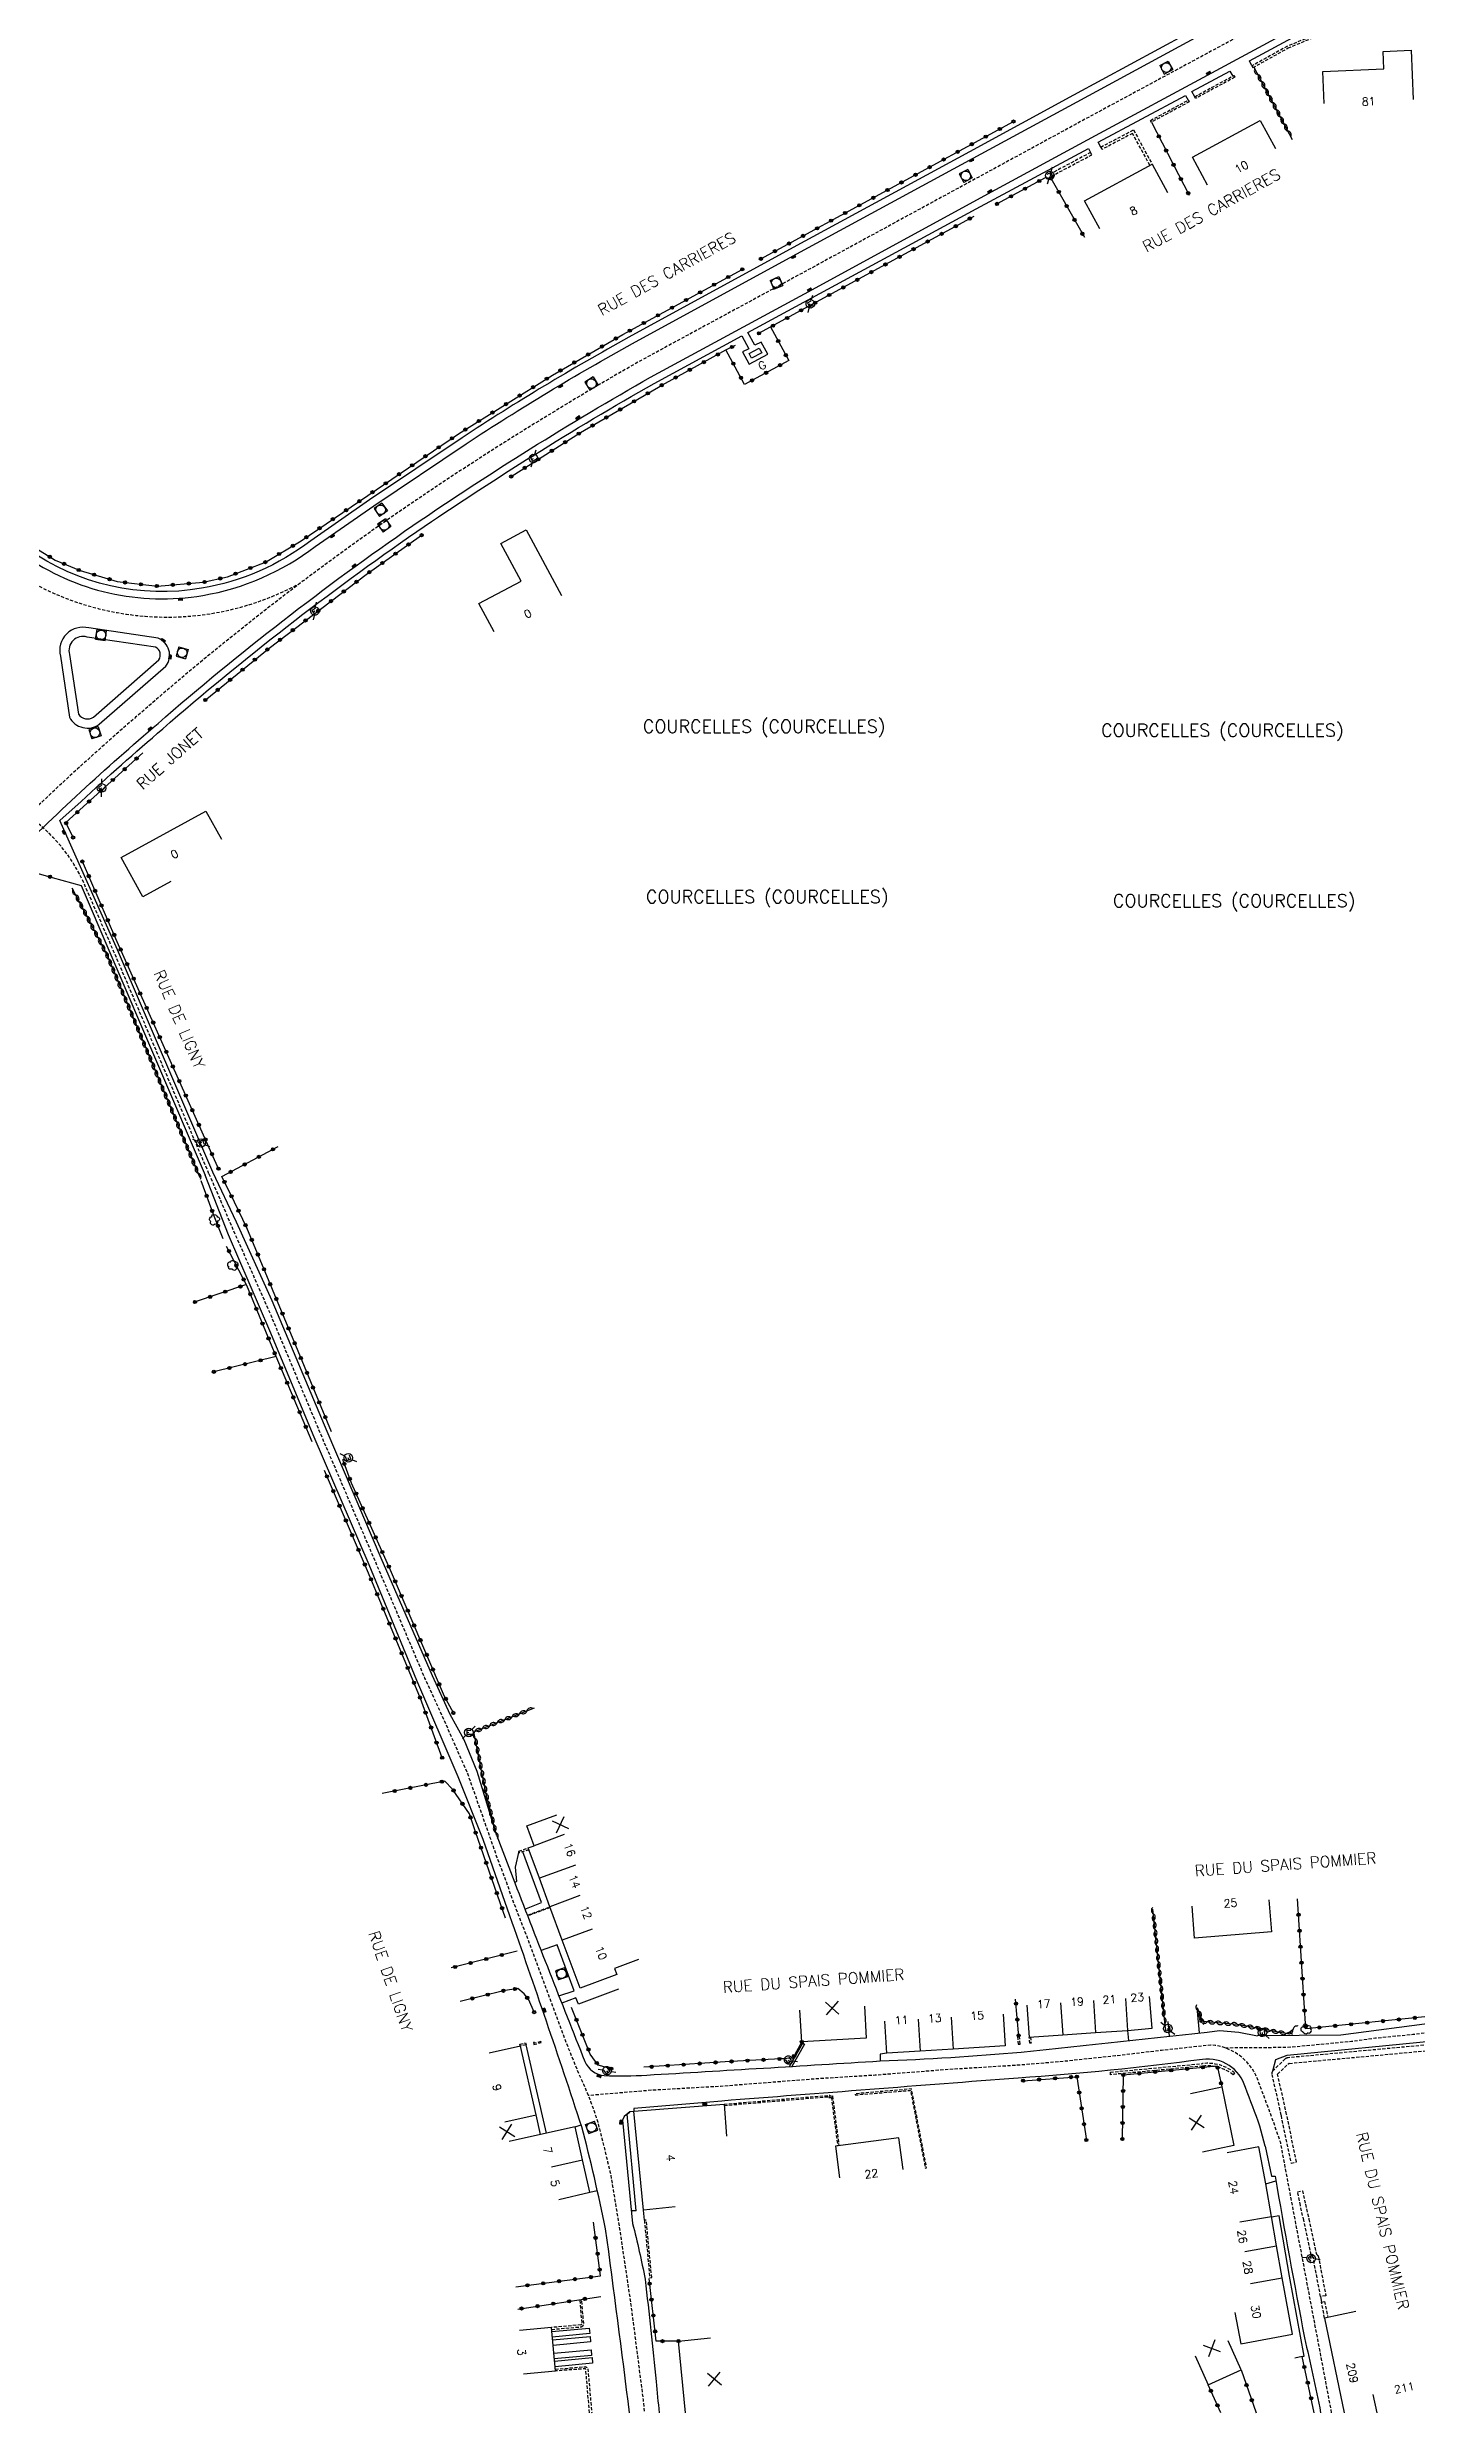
# Model space of a CAD drawing. Header units: millimetres. Extents: x 151000 to 152000, y 128000 to 129000.
# Drawn here: x 151351.7 to 151565.6, y 128000 to 128369.6 of the extents above; entities that cross this region are included whole.
import ezdxf
from ezdxf.enums import TextEntityAlignment as Align

# ---------------------------------------------------------------- set-up
doc = ezdxf.new("R2010")
doc.units = ezdxf.units.MM
doc.linetypes.add('DASHED', pattern=[0.75, 0.5, -0.25])
doc.layers.get('0').update_dxf_attribs({"linetype": 'CONTINUOUS'})
for name, color, linetype in [('W0001', 6, 'DASHED'), ('W0008', 7, 'CONTINUOUS'), ('W0100', 7, 'CONTINUOUS'), ('W0112', 1, 'DASHED'), ('W0300', 7, 'CONTINUOUS'), ('W0310', 3, 'CONTINUOUS'), ('W0322', 7, 'CONTINUOUS'), ('W0334', 7, 'CONTINUOUS'), ('W0400', 7, 'CONTINUOUS'), ('W0420', 7, 'CONTINUOUS'), ('W0471', 7, 'CONTINUOUS'), ('W0980', 7, 'CONTINUOUS'), ('W0984', 7, 'CONTINUOUS'), ('W0989', 7, 'CONTINUOUS'), ('W0991', 7, 'CONTINUOUS'), ('W1102', 7, 'CONTINUOUS')]:
    doc.layers.add(name, color=color, linetype=linetype)
doc.styles.get("Standard").update_dxf_attribs({"font": 'romans.shx', "width": 0.85})

# ---------------------------------------------------------------- blocks, each defined once
blk = doc.blocks.new('t310o')
at = {"color": 0, "linetype": 'Continuous'}
for centre, start, end in [((-0.5, 0.38), 216.8699, 323.1304), ((0.5, -0.37), 36.8699, 143.1303)]:
    blk.add_arc(centre, 0.625, start, end, dxfattribs=at)
blk = doc.blocks.new('t322o')
at = {"color": 0, "linetype": 'Continuous'}
for radius in [0.25, 0.15]:
    blk.add_circle((0, 0), radius, dxfattribs=at)
blk = doc.blocks.new('T471')
for p, q in [((-0.333334, 0.333334), (-0.333334, -0.333334)), ((-0.333334, 0.333334), (0.333334, 0.333334)), ((-0.333334, 0), (0, 0)), ((0.500001, 0.500001), (1.000002, 1.000002)), ((-0.500001, -0.500001), (-1.000002, -1.000002)), ((-0.333334, -0.333334), (0.333334, -0.333334))]:
    blk.add_line(p, q)
blk.add_ellipse((0, 0), major_axis=(0.471405, 0.471405), ratio=1, start_param=5.4977871438, end_param=11.780972451)
blk = doc.blocks.new('T420')
for p, q in [((0.75, 0.75), (-0.75, 0.75)), ((-0.75, 0.75), (-0.75, -0.75)), ((0.75, 0.75), (0.75, -0.75)), ((0.75, -0.75), (-0.75, -0.75))]:
    blk.add_line(p, q)
blk.add_ellipse((0, 0), major_axis=(-0.53, 0.53), ratio=1, start_param=3.926991, end_param=10.210176)
blk = doc.blocks.new('T400')
for p, q in [((-0.15, 0.3), (0.15, 0.3)), ((-0.15, -0.25), (-0.15, 0.3)), ((-0.15, 0.15), (0.15, 0.15)), ((-0.15, 0), (0.15, 0)), ((0.15, 0.3), (0.15, -0.25)), ((-0.15, -0.15), (0.15, -0.15)), ((-0.15, -0.25), (-0.15, -0.3)), ((-0.15, -0.3), (0.15, -0.3)), ((0.15, -0.3), (0.15, -0.25))]:
    blk.add_line(p, q)
blk = doc.blocks.new('t991o')
at = {"color": 0, "linetype": 'Continuous'}
for p, q in [((-1, 1), (1, -1)), ((-1, -1), (1, 1))]:
    blk.add_line(p, q, dxfattribs=at)
blk = doc.blocks.new('T300')
for p, q in [((-0.8, 0.51), (-0.86, 0.34)), ((-0.86, 0.34), (-0.86, 0.17)), ((-0.86, 0.17), (-0.74, 0.06)), ((-0.69, 0.63), (-0.8, 0.51)), ((-0.8, -0.06), (-0.74, 0.06)), ((-0.74, 0.06), (-0.69, 0.11)), ((-0.57, 0.69), (-0.69, 0.63)), ((-0.46, 0.69), (-0.57, 0.69)), ((-0.29, 0.63), (-0.46, 0.69)), ((-0.29, 0.63), (-0.17, 0.74)), ((-0.23, 0.57), (-0.29, 0.63)), ((-0.17, 0.74), (-0.06, 0.8)), ((-0.06, 0.8), (0.06, 0.8)), ((0.06, 0.8), (0.23, 0.74)), ((0.23, 0.74), (0.34, 0.63)), ((0.34, 0.63), (0.4, 0.51)), ((0.46, 0.46), (0.34, 0.46)), ((0.4, 0.51), (0.4, 0.46)), ((0.57, 0.4), (0.46, 0.46)), ((0.57, 0.4), (0.69, 0.29)), ((0.69, 0.29), (0.74, 0.17)), ((0.74, 0.06), (0.69, -0.17)), ((0.74, 0.17), (0.74, 0.06)), ((-0.8, -0.17), (-0.8, -0.06)), ((-0.8, -0.23), (-0.8, -0.17)), ((-0.74, -0.34), (-0.8, -0.23)), ((-0.69, -0.4), (-0.74, -0.34)), ((-0.51, -0.46), (-0.69, -0.4)), ((-0.4, -0.46), (-0.51, -0.46)), ((-0.4, -0.46), (-0.34, -0.46)), ((-0.34, -0.46), (-0.34, -0.4)), ((-0.34, -0.51), (-0.34, -0.46)), ((-0.29, -0.63), (-0.34, -0.51)), ((-0.17, -0.74), (-0.29, -0.63)), ((-0.06, -0.8), (-0.17, -0.74)), ((0.06, -0.8), (-0.06, -0.8)), ((0.17, -0.74), (0.06, -0.8)), ((0.23, -0.69), (0.17, -0.74)), ((0.29, -0.46), (0.23, -0.46)), ((0.29, -0.63), (0.23, -0.69)), ((0.46, -0.4), (0.29, -0.46)), ((0.34, -0.51), (0.29, -0.63)), ((0.34, -0.51), (0.34, -0.46)), ((0.57, -0.34), (0.46, -0.4)), ((0.63, -0.29), (0.57, -0.34)), ((0.69, -0.17), (0.63, -0.29))]:
    blk.add_line(p, q)

msp = doc.modelspace()

# ---------------------------------------------------------------- linework, layer by layer
at = {"layer": 'W0001', "flags": 128}
for points in [[(151686.82, 128620.59), (151660.63, 128585.46), (151640.58, 128558.56), (151624.09, 128535.96), (151600.84, 128504.47, 0.084329), (151578.54, 128460.32), (151570.46, 128432.47), (151566.13, 128417.49), (151560.52, 128398.22), (151555.81, 128382.02, -0.019837), (151536.07, 128370.34), (151513.98, 128358.43), (151497.19, 128349.3), (151469.8, 128334.39), (151444.45, 128320.65, 0.020893), (151407.08, 128297.31, 0.028434), (151367, 128266.21, 0.019167), (151343.06, 128244.11), (151308.81, 128206.62), (151289.03, 128184.37, 0.048658), (151265.92, 128152.09), (151245.32, 128117.81), (151222.27, 128079.3), (151206.41, 128052.89), (151186.11, 128018.9), (151174.7, 128000)], [(151264.93, 128343.74), (151278.71, 128334.24), (151299.35, 128320.03), (151325.28, 128302.2), (151336.18, 128294.61, 0.005515), (151346.17, 128287.83, 0.277711), (151391.18, 128285.84, -1.222716)], [(151376.91, 128193.58), (151362.02, 128228.36), (151357.45, 128238.81, 0.141333), (151348.57, 128249.51, -7.530423)], [(151376.91, 128193.58), (151378.75, 128189.3), (151380.6, 128185.01), (151383.61, 128178.2), (151386.61, 128171.39), (151390.49, 128162.12), (151394.37, 128152.85), (151398.62, 128142.93), (151402.88, 128133), (151406.75, 128123.89), (151410.61, 128114.78), (151414.16, 128107.01), (151417.35, 128099.76), (151420.82, 128089.85), (151421.86, 128086.86), (151423.26, 128083.2), (151424.3, 128080.21), (151427.02, 128073.23), (151432.64, 128058.03), (151434.79, 128052.67, -0.038569), (151437.65, 128045.38, -0.006386), (151439.68, 128037.16), (151441, 128029.15), (151442.84, 128016.81), (151444.74, 128002.02), (151444.94, 128000)], [(151552.32, 128000), (151544.36, 128042.14), (151543.23, 128045.43, 0.007933), (151540.94, 128051.53, 0.313945), (151533.46, 128057.44), (151525.72, 128056.59), (151518.54, 128055.74), (151510.79, 128054.91), (151503.58, 128054.3), (151492.57, 128053.62), (151480.99, 128052.72), (151471.87, 128052.16), (151456.86, 128050.98), (151446.08, 128050.37), (151436.17, 128049.55)]]:
    msp.add_lwpolyline(points, format="xyb", dxfattribs=at)
msp.add_lwpolyline([(151597.16, 128064.12), (151592.48, 128063.44), (151586.52, 128062.67), (151581.84, 128061.98), (151577.47, 128061.33), (151574.87, 128060.83), (151571.39, 128060.08), (151568.8, 128059.57), (151565.03, 128059.07), (151559.18, 128058.49), (151555.42, 128057.99), (151549.57, 128057.42), (151545.44, 128057.05), (151535.76, 128056.97)], dxfattribs=at)
at = {"layer": 'W0008'}
for points in [[(151178.17, 128000), (151189, 128017.98), (151209.12, 128051.6), (151224.04, 128076.38), (151249.21, 128118.47), (151267.98, 128149.59, -0.048678), (151291.29, 128182.39), (151311.04, 128204.61), (151345.22, 128242.04, -0.019134), (151368.96, 128263.94, -0.02844), (151408.78, 128294.84, -0.020877), (151445.91, 128318.02), (151471.23, 128331.75), (151498.62, 128346.67), (151515.41, 128355.79), (151533.59, 128365.57), (151544.91, 128371.68, -0.107033), (151569.2, 128378.26)], [(151271.23, 128346.57, 0.415217), (151272.04, 128342.43), (151300.65, 128322.76), (151319.57, 128309.75), (151326.98, 128304.63), (151347.88, 128290.29, 0.198537), (151375.96, 128283.93, 0.121972), (151393.5, 128291.56), (151402.65, 128297.92), (151417.08, 128307.61, -0.019247), (151443.08, 128323.28), (151468.74, 128337.29), (151496.3, 128352.24), (151512.55, 128361.07), (151534.64, 128373.01, 0.124571)]]:
    msp.add_lwpolyline(points, format="xyb", dxfattribs=at)
at = {"layer": 'W0008', "flags": 128}
msp.add_lwpolyline([(151355.12, 128264.89, 0.458659), (151359.78, 128263.8), (151370.18, 128272.9, 0.499012), (151368.97, 128277.24), (151358.15, 128278.85, 0.567839), (151353.7, 128274.42)], format="xyb", close=True, dxfattribs=at)
at = {"layer": 'W0008'}
for points in [[(151419.76, 128089.58), (151415.86, 128099.35), (151409.37, 128114.42), (151401.93, 128132.48), (151393.37, 128152.42), (151386.45, 128169.05), (151379.96, 128184.01), (151376.32, 128193.33)], [(151421.88, 128090.12), (151418.84, 128100.16), (151416.78, 128105.15), (151414.61, 128109.11), (151411.86, 128115.14), (151403.83, 128133.53), (151395.37, 128153.29), (151386.77, 128173.73), (151381.24, 128186.01), (151377.5, 128193.84)], [(151596.44, 128065.31), (151584.52, 128063.77), (151575.78, 128062.47), (151568.82, 128060.97), (151553.76, 128058.97), (151540.76, 128058.86)], [(151543.13, 128053.39), (151543.62, 128055.18), (151545.39, 128055.86), (151568.77, 128058.17), (151579.16, 128060.2), (151597.87, 128062.94)]]:
    msp.add_lwpolyline(points, dxfattribs=at)
at = {"layer": 'W0008', "flags": 128}
for points in [[(151442.61, 128000, 0.003112), (151438.89, 128028.75, 0.01241), (151435.17, 128044.65, 0.005601), (151423.92, 128077.63), (151419.76, 128089.58)], [(151421.88, 128090.12), (151424.68, 128082.79, 0.002374), (151435.64, 128054.89, 0.279087), (151438.67, 128052.66, 0.023515), (151445.31, 128052.75, 0.000989), (151481.79, 128054.96, 0.011816), (151503.82, 128056.33, 0.00111), (151534.81, 128059.69), (151537.81, 128059.47), (151540.76, 128058.86)], [(151541.92, 128041.65), (151541.11, 128044.79, 0.007929), (151538.85, 128050.81, 0.373167), (151532.12, 128055.19, -0.016634), (151503.34, 128052.28, 0.000266), (151457.04, 128048.69), (151443.3, 128047.54), (151443.3, 128047.08), (151442.67, 128046.99), (151441.79, 128046.28), (151441.55, 128045.68), (151443.11, 128029.54, -0.017379), (151445.05, 128020.84, -0.004807), (151446.78, 128004.87, 0.000083), (151447.24, 128000, 0.000083)], [(151541.92, 128041.65), (151542.94, 128036.93), (151543.48, 128036.95, 0.003817), (151548.08, 128011.69, -0.009119), (151550.6, 128000, -0.009119)]]:
    msp.add_lwpolyline(points, format="xyb", dxfattribs=at)
at = {"layer": 'W0100'}
msp.add_line((151433.23, 128085.22), (151433.23, 128085.22), dxfattribs=at)
for points in [[(151551.14, 128360.81), (151550.92, 128365.8), (151560.47, 128366.21), (151560.35, 128368.92), (151564.74, 128369.11), (151565.07, 128361.41)], [(151532.94, 128348.01), (151530.57, 128352.41), (151541.16, 128358.13), (151543.54, 128353.73)], [(151516.08, 128341.18), (151513.7, 128345.57), (151524.28, 128351.3), (151526.66, 128346.9)], [(151421.46, 128278.25), (151419.09, 128282.66), (151425.67, 128286.18), (151422.52, 128292.06), (151426.47, 128294.18), (151431.98, 128283.89)], [(151370.97, 128239.22), (151366.58, 128236.83), (151363.22, 128242.99), (151376.45, 128250.22), (151378.85, 128245.83)], [(151444, 128070.79), (151440.29, 128069.42), (151440.65, 128068.46), (151434.89, 128066.33), (151432.12, 128073.83), (151430.18, 128079.03), (151428.54, 128083.49), (151426.79, 128088.25), (151427.71, 128088.59), (151426.56, 128091.71), (151431.26, 128093.43)], [(151542.5, 128080.11), (151542.9, 128075.12), (151530.92, 128074.16), (151530.52, 128079.15)], [(151504.71, 128063.65), (151505.08, 128058.67), (151510.32, 128059.05), (151515.44, 128059.41), (151520.45, 128059.73), (151524.28, 128060.06), (151523.84, 128065.04)], [(151479.32, 128063.53), (151479.62, 128058.54), (151469.55, 128057.92), (151469.24, 128062.91)], [(151500.99, 128062.29), (151501.29, 128057.3), (151493.2, 128056.81), (151488.03, 128056.49), (151482.82, 128056.19), (151482.53, 128061.18)], [(151431.57, 128033.33), (151436.44, 128034.46), (151435.28, 128039.51), (151434.13, 128044.66), (151428.71, 128043.45), (151428.02, 128046.52), (151425.57, 128057.27), (151420.7, 128056.16)], [(151530.27, 128049.89), (151535.17, 128050.9), (151537.06, 128041.75), (151532.16, 128040.73)], [(151449.78, 128032.14), (151444.81, 128031.66), (151443.31, 128047.12), (151457.39, 128048.2), (151457.78, 128043.21)], [(151485.36, 128037.98), (151484.71, 128042.94), (151474.81, 128041.65), (151475.45, 128036.69)], [(151537.19, 128015.66), (151538.11, 128010.74), (151546.2, 128012.25), (151544.59, 128021.08), (151543.7, 128026.05), (151542.9, 128030.67), (151542.03, 128035.78), (151540.92, 128041.53), (151536.01, 128040.59)], [(151426.06, 128006.06), (151431.04, 128006.52), (151430.42, 128013.31), (151425.44, 128012.86)], [(151556.11, 128015.8), (151551.22, 128014.78), (151554.3, 128000)], [(151451.37, 128000), (151450.28, 128011.19), (151455.26, 128011.68)], [(151530.98, 128008.9), (151533.05, 128004.35), (151538.2, 128006.69), (151536.13, 128011.24)]]:
    msp.add_lwpolyline(points, dxfattribs=at)
for points in [[(151461.31, 128321.71), (151462.89, 128322.56), (151463.28, 128321.85), (151461.69, 128321)], [(151531.98, 128061.06), (151531.95, 128061.6), (151531.7, 128061.59), (151531.73, 128061.05)]]:
    msp.add_lwpolyline(points, close=True, dxfattribs=at)
at = {"layer": 'W0112'}
for points in [[(151554.45, 128373.47), (151545.4, 128369.73), (151539.87, 128366.66), (151540.02, 128366.39), (151545.53, 128369.46), (151554.57, 128373.2)], [(151537.18, 128364.88), (151531.07, 128361.59), (151530.93, 128361.85), (151537.03, 128365.15)], [(151530.08, 128361.05), (151524.16, 128357.87), (151524.02, 128358.13), (151529.93, 128361.31)], [(151508.5, 128349.4), (151514.85, 128352.77), (151514.67, 128353.13), (151508.31, 128349.75)], [(151425.51, 128057.56), (151426.39, 128057.77), (151426.45, 128057.47), (151425.57, 128057.27)], [(151428.78, 128057.99), (151427.78, 128057.73), (151427.76, 128057.85), (151427.6, 128057.82), (151427.66, 128057.53), (151428.82, 128057.83)], [(151503.55, 128058.79), (151503.25, 128058.77), (151503.34, 128057.57), (151503.65, 128057.6)], [(151446.09, 128021.11), (151445.24, 128030.09), (151444.94, 128030.06), (151445.79, 128021.08)]]:
    msp.add_lwpolyline(points, close=True, dxfattribs=at)
for points in [[(151523.93, 128351.11), (151521.21, 128356.12), (151516.45, 128353.62), (151516.26, 128353.97), (151521.37, 128356.66), (151524.28, 128351.3)], [(151426.89, 128087.96), (151425.42, 128087.47), (151425.33, 128087.75), (151426.79, 128088.25)], [(151430.22, 128078.92), (151426.77, 128077.64), (151426.73, 128077.75), (151430.18, 128079.03)], [(151505.28, 128058.68), (151505.35, 128057.75), (151505.15, 128057.73), (151505.08, 128058.67)], [(151457.39, 128048.2), (151473.93, 128049.6), (151473.94, 128049.44), (151474.33, 128049.48), (151475.34, 128041.72)], [(151457.41, 128048), (151473.75, 128049.38), (151473.76, 128049.23), (151474.16, 128049.26), (151475.14, 128041.7)], [(151551.22, 128014.78), (151550.74, 128017.28), (151551.23, 128017.38), (151551.71, 128014.89)]]:
    msp.add_lwpolyline(points, dxfattribs=at)
for points in [[(151568.99, 128057.23), (151568.95, 128057.61), (151545.55, 128055.46), (151545.55, 128055.46, 0.136561), (151545.05, 128055.27), (151543.13, 128053.39, 0.250853), (151542.98, 128052.85), (151544.41, 128046.42), (151545.98, 128038.98), (151546.85, 128039.17), (151545.28, 128046.61), (151543.88, 128052.88), (151545.61, 128054.57, -0.143565), (151545.66, 128054.57), (151545.7, 128054.58), (151569.03, 128056.72)], [(151430.45, 128013.02), (151435.07, 128013.42, 0.375803), (151435.46, 128013.92), (151435.15, 128017.58), (151434.85, 128017.55), (151435.16, 128013.9, -0.352197), (151435.03, 128013.72), (151430.42, 128013.31)]]:
    msp.add_lwpolyline(points, format="xyb", dxfattribs=at)
for points in [[(151536.92, 128052.81, 0.195335), (151532.18, 128054.15), (151517.79, 128052.81), (151517.75, 128053.2), (151532.14, 128054.55, -0.195218), (151537.17, 128053.12)], [(151550.59, 128018.13), (151549.47, 128024.07, -0.115695), (151549.11, 128024.68), (151547.96, 128030.07), (151547.43, 128032.39), (151546.98, 128034.51), (151547.79, 128034.68), (151548.24, 128032.57), (151548.77, 128030.25), (151549.91, 128024.9, 0.176875), (151550.23, 128024.51), (151551.4, 128018.28)]]:
    msp.add_lwpolyline(points, format="xyb", close=True, dxfattribs=at)
at = {"layer": 'W0112', "flags": 128}
msp.add_lwpolyline([(151477.87, 128049.64), (151486.52, 128050.36), (151488.84, 128038.2), (151489.04, 128038.24), (151486.68, 128050.58), (151477.85, 128049.82)], close=True, dxfattribs=at)
for points in [[(151431.02, 128006.8), (151435.62, 128007.19, -0.375803), (151436.12, 128006.81), (151436.71, 128000)], [(151436.37, 128000), (151435.79, 128006.75, 0.346067), (151435.64, 128006.86), (151431.04, 128006.52)]]:
    msp.add_lwpolyline(points, format="xyb", dxfattribs=at)
at = {"layer": 'W0310'}
for points in [[(151540.15, 128366.47), (151546.18, 128355.16)], [(151355.51, 128238.23), (151360.95, 128227.82), (151375.49, 128192.98)], [(151421.73, 128090.65), (151420.35, 128096.19), (151418.31, 128106.38), (151427.77, 128110.11)], [(151526.31, 128060.55), (151524.4, 128078.67)], [(151546.28, 128059.81), (151545.43, 128059.2), (151537.58, 128060.66), (151532.13, 128061.11), (151531.37, 128063.27)]]:
    msp.add_lwpolyline(points, dxfattribs=at)
at = {"layer": 'W0322'}
for points in [[(151463.15, 128336.51), (151502.62, 128357.97)], [(151524.16, 128357.87), (151530.08, 128346.46)], [(151500.03, 128345.1), (151507.62, 128349.22), (151508.46, 128349.13), (151513.69, 128339.88)], [(151462.85, 128324.88), (151496.45, 128343.17)], [(151306.73, 128325.09), (151305.38, 128321.9), (151320.5, 128311.56), (151328.09, 128306.22), (151349.27, 128291.67), (151352.91, 128289.44), (151356.79, 128287.81), (151362.59, 128286.1), (151368.89, 128285.38), (151376, 128285.98), (151379.83, 128286.84), (151385.74, 128289.12), (151391.31, 128292.46), (151415.88, 128309.16), (151430.58, 128318.36), (151441.59, 128324.71), (151460.24, 128334.87)], [(151424.14, 128302.51), (151434.94, 128309.37), (151447.76, 128316.83), (151457.68, 128322.28), (151459.17, 128323.01)], [(151376.31, 128267.57), (151386.3, 128275.7), (151401.48, 128287.21), (151410.14, 128293.34)], [(151355.69, 128246.1), (151354.56, 128248.45), (151366.6, 128259.35)], [(151378.44, 128194.24), (151362.37, 128230.27), (151357.14, 128242.36)], [(151323.57, 128215.51), (151347.27, 128241.29), (151352.42, 128239.88)], [(151396.06, 128153.23), (151390.84, 128165.83), (151382.83, 128185.13), (151380.89, 128189.15), (151378.91, 128193.12), (151387.75, 128197.82)], [(151379.14, 128183.38), (151377.73, 128186.92), (151375.7, 128192.46)], [(151393.03, 128151.71), (151387.4, 128165), (151382.81, 128176.13), (151379.66, 128182.22)], [(151382.76, 128176.26), (151374.44, 128173.43)], [(151387.4, 128165), (151377.68, 128162.63)], [(151413.35, 128102.34), (151409.95, 128111.58), (151401.84, 128131.18), (151394.96, 128147.2)], [(151415.1, 128109.33), (151413.71, 128111.92), (151405.27, 128131.64), (151399.17, 128145.21), (151397.83, 128148.91)], [(151423.26, 128077.28), (151418.54, 128090.74), (151417.6, 128093.54), (151414.98, 128097.44), (151413.78, 128098.68), (151403.97, 128096.75)], [(151575.59, 128074.8), (151576.48, 128065.04), (151571.64, 128062.87), (151568.95, 128062.05), (151548.27, 128059.96), (151546.99, 128080.29)], [(151425.07, 128072.12), (151414.76, 128069.48)], [(151427.72, 128062.59), (151426.91, 128064.5), (151426.14, 128065.44), (151425.17, 128066.25), (151422.91, 128065.92), (151416.15, 128064.25)], [(151439.77, 128053.74), (151437.75, 128054.3), (151436.5, 128056.02), (151433.57, 128063.3)], [(151503.44, 128058.78), (151502.95, 128064.61)], [(151469.55, 128057.92), (151468.15, 128055.38), (151457.57, 128054.82), (151444.87, 128053.96)], [(151519.62, 128042.76), (151519.78, 128052.77), (151534.45, 128054.17), (151535.17, 128050.9)], [(151504.12, 128051.87), (151512.52, 128052.5), (151514, 128042.55)], [(151424.87, 128019.67), (151438.09, 128021.38), (151437, 128029.79)], [(151450.28, 128011.19), (151446.81, 128011.18), (151445.67, 128020.94)], [(151425.19, 128016.19), (151438.12, 128018.15)], [(151538.2, 128006.69), (151540.51, 128000)], [(151549.61, 128000), (151547.7, 128008.78)], [(151534.99, 128000), (151533.05, 128004.35)]]:
    msp.add_lwpolyline(points, dxfattribs=at)
at = {"layer": 'W0322', "flags": 128}
msp.add_lwpolyline([(151464.66, 128325.87), (151467.5, 128320.63), (151460.6, 128316.89), (151457.68, 128322.28)], dxfattribs=at)
at = {"layer": 'W0334'}
for points in [[(151446.83, 128403.91), (151447.26, 128404.87), (151454.95, 128401.54, 0.031107), (151477.31, 128394.58), (151497.84, 128389.69, 0.011944), (151530.78, 128382.95), (151535.79, 128382.1, -0.529105), (151537.6, 128376.9, -0.125514), (151534.11, 128374.06), (151512.01, 128362.07), (151495.76, 128353.24), (151468.2, 128338.29), (151442.53, 128324.28, 0.019252), (151416.45, 128308.56), (151402, 128298.86), (151392.83, 128292.48, -0.12214), (151375.77, 128285.05, -0.198589), (151348.53, 128291.22), (151327.62, 128305.57), (151320.14, 128310.76), (151304.97, 128321.17), (151305.38, 128321.9)], [(151539.87, 128366.66), (151539.48, 128367.43), (151547.52, 128371.78, -0.043404), (151554.05, 128374.33), (151554.33, 128373.42)], [(151377.5, 128193.84), (151362.62, 128228.58), (151353.64, 128248.74), (151356.93, 128251.73, -0.01015), (151369.69, 128263.09, -0.028442), (151409.41, 128293.92, -0.020871), (151446.45, 128317.04), (151460.18, 128324.49), (151461.25, 128322.46), (151460.3, 128321.96), (151461.33, 128320.05), (151464.21, 128321.61), (151463.17, 128323.52), (151462.22, 128323.01), (151461.11, 128325.01), (151496.77, 128344.33), (151514.33, 128353.73), (151514.67, 128353.13)]]:
    msp.add_lwpolyline(points, format="xyb", dxfattribs=at)
for points in [[(151530.93, 128361.85), (151530.49, 128362.64), (151536.42, 128365.86), (151536.88, 128365.06)], [(151516.26, 128353.97), (151515.85, 128354.74), (151529.51, 128362.04), (151529.93, 128361.31)], [(151352.42, 128239.88), (151356.94, 128238.58), (151361.41, 128228.13), (151376.32, 128193.33)], [(151425.33, 128087.75), (151424.75, 128085.23), (151424.96, 128082.98), (151424.68, 128082.79)], [(151426.27, 128078.67), (151428.88, 128079.73), (151425.96, 128087.65)], [(151431.58, 128065.15), (151433.98, 128065.92), (151431.3, 128073.1), (151428.81, 128072.19)], [(151440.92, 128066.15), (151434.63, 128063.81), (151434.26, 128064.81), (151432.04, 128063.98)], [(151531.3, 128062.74), (151531.61, 128059.34)], [(151467.64, 128054.09), (151469.71, 128057.73), (151469.96, 128057.59), (151467.99, 128054.11)], [(151520.45, 128059.73), (151520.58, 128058.13)], [(151526.97, 128058.83), (151526.78, 128061.1)], [(151429.65, 128043.66), (151426.45, 128057.47)], [(151482.82, 128056.19), (151481.79, 128056.03), (151481.79, 128054.96)], [(151443.68, 128031.53), (151442.26, 128046.64), (151442.68, 128046.98)], [(151434.13, 128044.66), (151435.07, 128044.96)], [(151542.03, 128035.78), (151543.6, 128036.23)], [(151436.44, 128034.46), (151437.59, 128034.74)], [(151443.68, 128031.53), (151442.92, 128031.53)], [(151444.94, 128030.06), (151444.81, 128031.66)], [(151547.7, 128008.78), (151548.04, 128008.85), (151545.75, 128021.32), (151544.14, 128030.78), (151542.92, 128030.57)], [(151550.59, 128018.13), (151550.74, 128017.28)], [(151430.48, 128012.69), (151436.33, 128013.23), (151436.42, 128012.35), (151430.56, 128011.81)], [(151430.59, 128011.39), (151436.45, 128011.93), (151436.53, 128011.05), (151430.68, 128010.51)], [(151430.79, 128009.28), (151436.62, 128009.82), (151436.7, 128008.94), (151430.87, 128008.4)], [(151430.9, 128008.06), (151436.77, 128008.6), (151436.85, 128007.72), (151430.98, 128007.18)], [(151547.7, 128008.78), (151546.56, 128008.54)]]:
    msp.add_lwpolyline(points, dxfattribs=at)
at = {"layer": 'W0334', "flags": 128}
msp.add_lwpolyline([(151356.51, 128265.38, 0.413312), (151358.89, 128264.93), (151369.1, 128273.88, 0.442819), (151368.57, 128275.85), (151357.86, 128277.43, 0.58681), (151355.11, 128274.71)], format="xyb", close=True, dxfattribs=at)
at = {"layer": 'W1102'}
for p, q in [((151432.4, 128090.32), (151427.71, 128088.59)), ((151434.16, 128085.56), (151428.54, 128083.49)), ((151434.87, 128080.78), (151430.18, 128079.03)), ((151436.81, 128075.56), (151432.12, 128073.83)), ((151487.72, 128061.48), (151488.03, 128056.49)), ((151492.89, 128061.8), (151493.2, 128056.81)), ((151509.95, 128064.04), (151510.32, 128059.05)), ((151515.1, 128064.4), (151515.44, 128059.41)), ((151520.13, 128064.72), (151520.45, 128059.73)), ((151430.41, 128038.39), (151435.28, 128039.51)), ((151537.97, 128029.81), (151542.9, 128030.67)), ((151538.78, 128025.16), (151543.7, 128026.05)), ((151539.67, 128020.19), (151544.59, 128021.08)), ((151558.78, 128002.85), (151559.38, 128000))]:
    msp.add_line(p, q, dxfattribs=at)
at = {"layer": 'W1102', "flags": 128}
for points in [[(151423.14, 128045.43), (151428.02, 128046.52)], [(151428.71, 128043.45), (151423.83, 128042.36)]]:
    msp.add_lwpolyline(points, dxfattribs=at)

# ---------------------------------------------------------------- block references
at = {"layer": 'W0300'}
for p, rotation in [((151377.78, 128186.46), 93.1100232599817), ((151380.72, 128179.24), 18.80300548603831), ((151548.27, 128059.96), 185.749464229873)]:
    msp.add_blockref('T300', p, dxfattribs=dict(at, rotation=rotation))
at = {"layer": 'W0310'}
for p, rotation in [((151540.76, 128365.31), 298.073777134247), ((151541.35, 128364.21), 298.073777134247), ((151541.94, 128363.11), 298.073777134247), ((151542.53, 128362), 298.073777134247), ((151543.12, 128360.9), 298.073777134247), ((151543.7, 128359.8), 298.073777134247), ((151544.29, 128358.69), 298.073777134247), ((151544.88, 128357.59), 298.073777134247), ((151545.47, 128356.49), 298.073777134247), ((151356.09, 128237.13), 297.555518096273), ((151356.67, 128236.02), 297.555518096273), ((151357.25, 128234.91), 297.555518096273), ((151357.82, 128233.8), 297.555518096273), ((151358.4, 128232.69), 297.555518096273), ((151358.98, 128231.58), 297.555518096273), ((151359.56, 128230.48), 297.555518096273), ((151360.14, 128229.37), 297.555518096273), ((151360.71, 128228.26), 297.555518096273), ((151361.24, 128227.12), 292.659322145304), ((151361.72, 128225.97), 292.659322145304), ((151362.2, 128224.82), 292.659322145304), ((151362.68, 128223.66), 292.659322145304), ((151363.16, 128222.51), 292.659322145304), ((151363.64, 128221.36), 292.659322145304), ((151364.12, 128220.2), 292.659322145304), ((151364.61, 128219.05), 292.659322145304), ((151365.09, 128217.9), 292.659322145304), ((151365.57, 128216.74), 292.659322145304), ((151366.05, 128215.59), 292.659322145304), ((151366.53, 128214.44), 292.659322145304), ((151367.01, 128213.28), 292.659322145304), ((151367.5, 128212.13), 292.659322145304), ((151367.98, 128210.98), 292.659322145304), ((151368.46, 128209.82), 292.659322145304), ((151368.94, 128208.67), 292.659322145304), ((151369.42, 128207.51), 292.659322145304), ((151369.9, 128206.36), 292.659322145304), ((151370.38, 128205.21), 292.659322145304), ((151370.87, 128204.05), 292.659322145304), ((151371.35, 128202.9), 292.659322145304), ((151371.83, 128201.75), 292.659322145304), ((151372.31, 128200.59), 292.659322145304), ((151372.79, 128199.44), 292.659322145304), ((151373.27, 128198.29), 292.659322145304), ((151373.76, 128197.13), 292.659322145304), ((151374.24, 128195.98), 292.659322145304), ((151374.72, 128194.83), 292.659322145304), ((151375.2, 128193.67), 292.659322145304), ((151424.28, 128108.74), 21.52954109086743), ((151425.44, 128109.2), 21.52954109086743), ((151426.6, 128109.65), 21.52954109086743), ((151418.47, 128106.44), 21.52954109086743), ((151418.53, 128105.32), 101.2696232945884), ((151419.63, 128106.9), 21.52954109086743), ((151420.79, 128107.36), 21.52954109086743), ((151421.95, 128107.82), 21.52954109086743), ((151423.12, 128108.28), 21.52954109086743), ((151418.77, 128104.09), 101.2696232945884), ((151419.02, 128102.87), 101.2696232945884), ((151419.26, 128101.64), 101.2696232945884), ((151419.5, 128100.41), 101.2696232945884), ((151419.75, 128099.19), 101.2696232945884), ((151419.99, 128097.96), 101.2696232945884), ((151420.24, 128096.74), 101.2696232945884), ((151420.51, 128095.52), 104.0172410248026), ((151420.82, 128094.3), 104.0172410248026), ((151421.12, 128093.09), 104.0172410248026), ((151421.42, 128091.88), 104.0172410248026), ((151421.72, 128090.67), 104.0172410248026), ((151524.47, 128077.95), 96.00679334367527), ((151524.6, 128076.71), 96.00679334367527), ((151524.74, 128075.47), 96.00679334367527), ((151524.87, 128074.23), 96.00679334367527), ((151525, 128072.98), 96.00679334367527), ((151525.13, 128071.74), 96.00679334367527), ((151525.26, 128070.5), 96.00679334367527), ((151525.39, 128069.25), 96.00679334367527), ((151525.52, 128068.01), 96.00679334367527), ((151525.65, 128066.77), 96.00679334367527), ((151525.78, 128065.52), 96.00679334367527), ((151525.91, 128064.28), 96.00679334367527), ((151526.04, 128063.04), 96.00679334367527), ((151526.17, 128061.79), 96.00679334367527), ((151531.55, 128062.76), 109.383642999313), ((151531.97, 128061.58), 109.383642999313), ((151532.88, 128061.05), 175.3084316095029), ((151534.13, 128060.95), 175.3084316095029), ((151535.37, 128060.84), 175.3084316095029), ((151536.62, 128060.74), 175.3084316095029), ((151537.86, 128060.61), 169.41804656273), ((151539.09, 128060.38), 169.41804656273), ((151540.32, 128060.15), 169.41804656273), ((151541.55, 128059.92), 169.41804656273), ((151542.77, 128059.69), 169.41804656273), ((151544, 128059.46), 169.41804656273), ((151545.23, 128059.23), 169.41804656273), ((151546.28, 128059.81), 215.6691263117891)]:
    msp.add_blockref('t310o', p, dxfattribs=dict(at, rotation=rotation))
at = {"layer": 'W0322'}
for p, rotation in [((151500.49, 128356.81), 28.52254619894551), ((151502.62, 128357.97), 28.52254619894551), ((151493.9, 128353.23), 28.52254619894551), ((151496.09, 128354.42), 28.52254619894551), ((151498.29, 128355.61), 28.52254619894551), ((151525.32, 128355.65), 297.4237811269296), ((151526.47, 128353.43), 297.4237811269296), ((151487.31, 128349.65), 28.52254619894551), ((151489.51, 128350.84), 28.52254619894551), ((151491.7, 128352.03), 28.52254619894551), ((151527.62, 128351.21), 297.4237811269296), ((151480.72, 128346.06), 28.52254619894551), ((151482.92, 128347.26), 28.52254619894551), ((151485.11, 128348.45), 28.52254619894551), ((151502.23, 128346.29), 28.47748449534539), ((151504.42, 128347.48), 28.47748449534539), ((151506.62, 128348.67), 28.47748449534539), ((151508.46, 128349.13), 299.505096063654), ((151509.69, 128346.96), 299.505096063654), ((151528.77, 128348.99), 297.4237811269296), ((151529.92, 128346.77), 297.4237811269296), ((151474.13, 128342.48), 28.52254619894551), ((151476.33, 128343.68), 28.52254619894551), ((151478.52, 128344.87), 28.52254619894551), ((151495.78, 128342.81), 28.5538954387842), ((151500.03, 128345.1), 28.47748449534539), ((151510.92, 128344.78), 299.505096063654), ((151512.15, 128342.61), 299.505096063654), ((151467.54, 128338.9), 28.52254619894551), ((151469.74, 128340.1), 28.52254619894551), ((151471.93, 128341.29), 28.52254619894551), ((151489.2, 128339.22), 28.5538954387842), ((151491.39, 128340.42), 28.5538954387842), ((151493.59, 128341.61), 28.5538954387842), ((151513.38, 128340.43), 299.505096063654), ((151463.15, 128336.51), 28.52254619894551), ((151465.34, 128337.71), 28.52254619894551), ((151480.41, 128334.44), 28.5538954387842), ((151482.61, 128335.64), 28.5538954387842), ((151484.81, 128336.83), 28.5538954387842), ((151487, 128338.03), 28.5538954387842), ((151453.65, 128331.28), 28.57944632235329), ((151455.85, 128332.48), 28.57944632235329), ((151458.04, 128333.67), 28.57944632235329), ((151473.83, 128330.86), 28.5538954387842), ((151476.02, 128332.05), 28.5538954387842), ((151478.22, 128333.25), 28.5538954387842), ((151447.07, 128327.69), 28.57944632235329), ((151449.26, 128328.89), 28.57944632235329), ((151451.46, 128330.09), 28.57944632235329), ((151467.24, 128327.27), 28.5538954387842), ((151469.43, 128328.47), 28.5538954387842), ((151471.63, 128329.66), 28.5538954387842), ((151440.49, 128324.08), 29.97812723883029), ((151442.68, 128325.3), 28.57944632235329), ((151444.87, 128326.5), 28.57944632235329), ((151462.85, 128324.88), 28.5538954387842), ((151465.04, 128326.08), 28.5538954387842), ((151465.86, 128323.67), 298.4388641742383), ((151434, 128320.33), 29.97812723883029), ((151436.16, 128321.58), 29.97812723883029), ((151438.33, 128322.83), 29.97812723883029), ((151454.23, 128320.38), 28.7900159807238), ((151456.42, 128321.58), 28.7900159807238), ((151458.63, 128322.74), 26.017631373144), ((151458.85, 128320.13), 118.4388641743719), ((151466.15, 128319.9), 208.4388641744233), ((151467.05, 128321.48), 298.4388641742383), ((151427.57, 128316.47), 32.04069282426408), ((151429.69, 128317.8), 32.04069282426408), ((151431.83, 128319.08), 29.97812723883029), ((151447.65, 128316.77), 30.1906939961863), ((151449.84, 128317.97), 28.7900159807238), ((151452.04, 128319.18), 28.7900159807238), ((151460.04, 128317.93), 118.4388641743719), ((151461.76, 128317.52), 208.4388641744233), ((151463.96, 128318.71), 208.4388641744233), ((151421.21, 128312.5), 32.04069282426408), ((151423.33, 128313.82), 32.04069282426408), ((151425.45, 128315.15), 32.04069282426408), ((151441.17, 128312.99), 30.1906939961863), ((151443.33, 128314.25), 30.1906939961863), ((151445.49, 128315.51), 30.1906939961863), ((151416.97, 128309.84), 32.04069282426408), ((151419.09, 128311.17), 32.04069282426408), ((151434.7, 128309.21), 32.4094617229115), ((151436.85, 128310.48), 30.1906939961863), ((151439.01, 128311.74), 30.1906939961863), ((151410.74, 128305.67), 34.20235511663116), ((151412.81, 128307.07), 34.20235511663116), ((151414.88, 128308.48), 34.20235511663116), ((151428.36, 128305.19), 32.4094617229115), ((151430.47, 128306.53), 32.4094617229115), ((151432.58, 128307.87), 32.4094617229115), ((151404.54, 128301.45), 34.20235511663116), ((151406.61, 128302.86), 34.20235511663116), ((151408.67, 128304.26), 34.20235511663116), ((151424.14, 128302.51), 32.4094617229115), ((151426.25, 128303.85), 32.4094617229115), ((151400.4, 128298.64), 34.20235511663116), ((151402.47, 128300.05), 34.20235511663116), ((151394.2, 128294.42), 34.20235511663116), ((151396.27, 128295.83), 34.20235511663116), ((151398.34, 128297.24), 34.20235511663116), ((151387.88, 128290.4), 30.95937361342999), ((151390.02, 128291.69), 30.95937361342999), ((151392.13, 128293.02), 34.20235511663116), ((151406.06, 128290.45), 35.29559730594365), ((151408.1, 128291.89), 35.29559730594365), ((151352.04, 128289.97), 328.5421122027864), ((151354.28, 128288.86), 337.1825937978163), ((151356.58, 128287.89), 337.1825937978163), ((151358.97, 128287.16), 343.5769323208647), ((151361.37, 128286.46), 343.5769323208647), ((151378.68, 128286.58), 12.73614693212966), ((151381.07, 128287.32), 21.07086595586993), ((151383.4, 128288.22), 21.07086595586993), ((151385.73, 128289.12), 21.07086595586993), ((151401.97, 128287.56), 35.29559730594365), ((151404.01, 128289), 35.29559730594365), ((151363.81, 128285.96), 353.4694648111453), ((151366.29, 128285.67), 353.4694648111453), ((151368.78, 128285.39), 353.4694648111453), ((151371.27, 128285.58), 4.818875908783506), ((151373.76, 128285.79), 4.818875908783506), ((151376.24, 128286.03), 12.73614693212966), ((151395.99, 128283.04), 37.17761765736193), ((151397.98, 128284.55), 37.17761765736193), ((151399.97, 128286.06), 37.17761765736193), ((151392, 128280.02), 37.17761765736193), ((151393.99, 128281.53), 37.17761765736193), ((151386.03, 128275.48), 39.12418136175872), ((151388.02, 128277), 37.17761765736193), ((151390.01, 128278.51), 37.17761765736193), ((151382.16, 128272.32), 39.12418136175872), ((151384.09, 128273.9), 39.12418136175872), ((151378.28, 128269.17), 39.12418136175872), ((151380.22, 128270.75), 39.12418136175872), ((151376.34, 128267.59), 39.12418136175872), ((151365.6, 128258.45), 42.174899839605), ((151360.04, 128253.41), 42.174899839605), ((151361.9, 128255.09), 42.174899839605), ((151363.75, 128256.77), 42.174899839605), ((151356.34, 128250.05), 42.174899839605), ((151358.19, 128251.73), 42.174899839605), ((151354.61, 128248.35), 115.70944010913), ((151355.69, 128246.1), 115.70944010913), ((151352.08, 128239.97), 344.6844328012791), ((151358.14, 128240.07), 113.3986544083632), ((151359.13, 128237.77), 113.3986544083632), ((151360.12, 128235.48), 113.3986544083632), ((151361.11, 128233.18), 113.3986544083632), ((151362.11, 128230.89), 113.3986544083632), ((151363.12, 128228.6), 114.0376646980036), ((151364.14, 128226.32), 114.0376646980036), ((151365.16, 128224.04), 114.0376646980036), ((151366.17, 128221.75), 114.0376646980036), ((151367.19, 128219.47), 114.0376646980036), ((151368.21, 128217.19), 114.0376646980036), ((151369.23, 128214.9), 114.0376646980036), ((151370.25, 128212.62), 114.0376646980036), ((151371.27, 128210.34), 114.0376646980036), ((151372.28, 128208.05), 114.0376646980036), ((151373.3, 128205.77), 114.0376646980036), ((151374.32, 128203.49), 114.0376646980036), ((151375.34, 128201.2), 114.0376646980036), ((151376.36, 128198.92), 114.0376646980036), ((151377.38, 128196.64), 114.0376646980036), ((151378.39, 128194.36), 114.0376646980036), ((151382.5, 128195.03), 28.00538907197147), ((151384.71, 128196.21), 28.00538907197147), ((151386.92, 128197.38), 28.00538907197147), ((151379.33, 128192.29), 116.480572998788), ((151380.3, 128193.86), 28.00538907197147), ((151376.56, 128190.11), 110.1228672759622), ((151377.42, 128187.76), 110.1228672759622), ((151380.44, 128190.05), 116.480572998788), ((151381.54, 128187.8), 115.7089873518424), ((151378.32, 128185.43), 111.678774404881), ((151382.62, 128185.55), 115.7089873518424), ((151383.6, 128183.25), 112.5447240641359), ((151380.04, 128181.49), 117.351819294122), ((151381.19, 128179.27), 117.351819294122), ((151384.56, 128180.94), 112.5447240641359), ((151381.83, 128175.94), 198.8030054869841), ((151382.34, 128177.05), 117.351819294122), ((151385.52, 128178.64), 112.5447240641359), ((151386.48, 128176.33), 112.5447240641359), ((151374.73, 128173.53), 198.8030054869841), ((151377.1, 128174.33), 198.8030054869841), ((151379.46, 128175.14), 198.8030054869841), ((151383.37, 128174.77), 112.4057912671402), ((151384.32, 128172.46), 112.4057912671402), ((151387.44, 128174.02), 112.5447240641359), ((151385.28, 128170.15), 112.4057912671402), ((151388.4, 128171.71), 112.5447240641359), ((151389.35, 128169.4), 112.5447240641359), ((151386.23, 128167.84), 112.4057912671402), ((151387.18, 128165.53), 112.4057912671402), ((151390.31, 128167.09), 112.5447240641359), ((151391.27, 128164.78), 112.5040386245204), ((151377.68, 128162.63), 193.6652215655125), ((151380.11, 128163.23), 193.6652215655125), ((151382.54, 128163.82), 193.6652215655125), ((151384.97, 128164.41), 193.6652215655125), ((151388.15, 128163.22), 112.9614736591214), ((151389.13, 128160.92), 112.9614736591214), ((151392.23, 128162.47), 112.5040386245204), ((151390.1, 128158.62), 112.9614736591214), ((151393.18, 128160.16), 112.5040386245204), ((151394.14, 128157.85), 112.5040386245204), ((151391.08, 128156.32), 112.9614736591214), ((151392.05, 128154.02), 112.9614736591214), ((151395.1, 128155.54), 112.5040386245204), ((151395.35, 128146.29), 113.250381499921), ((151398.07, 128148.25), 109.817386846268), ((151396.34, 128143.99), 113.250381499921), ((151398.92, 128145.9), 109.817386846268), ((151399.9, 128143.59), 114.207992385507), ((151397.32, 128141.7), 113.250381499921), ((151398.31, 128139.4), 113.250381499921), ((151400.92, 128141.31), 114.207992385507), ((151401.95, 128139.03), 114.207992385507), ((151399.3, 128137.1), 113.250381499921), ((151402.97, 128136.75), 114.207992385507), ((151400.28, 128134.81), 113.250381499921), ((151401.27, 128132.51), 113.250381499921), ((151404, 128134.47), 114.207992385507), ((151405.02, 128132.19), 114.207992385507), ((151402.24, 128130.21), 112.4858188159259), ((151403.2, 128127.9), 112.4858188159259), ((151406.02, 128129.9), 113.17789251568), ((151407, 128127.6), 113.17789251568), ((151404.16, 128125.59), 112.4858188159259), ((151407.98, 128125.3), 113.17789251568), ((151405.11, 128123.28), 112.4858188159259), ((151406.07, 128120.97), 112.4858188159259), ((151408.97, 128123), 113.17789251568), ((151409.95, 128120.71), 113.17789251568), ((151407.03, 128118.66), 112.4858188159259), ((151410.94, 128118.41), 113.17789251568), ((151407.98, 128116.35), 112.4858188159259), ((151408.94, 128114.04), 112.4858188159259), ((151411.92, 128116.11), 113.17789251568), ((151412.9, 128113.81), 113.17789251568), ((151409.89, 128111.73), 112.4858188159259), ((151410.76, 128109.38), 110.1529755712319), ((151413.92, 128111.53), 118.213051763107), ((151415.1, 128109.33), 118.213051763107), ((151411.62, 128107.04), 110.1529755712319), ((151412.48, 128104.69), 110.1529755712319), ((151413.35, 128102.34), 110.1529755712319), ((151410.83, 128098.1), 191.1296863684489), ((151413.29, 128098.59), 191.1296863684489), ((151405.93, 128097.14), 191.1296863684489), ((151408.38, 128097.62), 191.1296863684489), ((151415.13, 128097.22), 123.7888182699652), ((151416.52, 128095.14), 123.7888182699652), ((151417.78, 128093), 108.7382541947899), ((151418.58, 128090.63), 109.296453548572), ((151419.41, 128088.27), 109.296453548572), ((151420.24, 128085.91), 109.296453548572), ((151421.06, 128083.55), 109.296453548572), ((151421.89, 128081.19), 109.296453548572), ((151422.71, 128078.83), 109.296453548572), ((151547.15, 128077.8), 93.60224203202908), ((151547.31, 128075.3), 93.60224203202908), ((151547.46, 128072.81), 93.60224203202908), ((151415.38, 128069.64), 194.3595801868053), ((151417.8, 128070.26), 194.3595801868053), ((151420.22, 128070.88), 194.3595801868053), ((151422.65, 128071.5), 194.3595801868053), ((151547.62, 128070.31), 93.60224203202908), ((151418.06, 128064.72), 193.833935184491), ((151420.49, 128065.32), 193.833935184491), ((151422.91, 128065.92), 193.833935184491), ((151424.73, 128066.19), 188.399663047619), ((151426.64, 128064.83), 129.411142025021), ((151547.78, 128067.82), 93.60224203202908), ((151547.93, 128065.32), 93.60224203202908), ((151427.72, 128062.59), 113.077425755635), ((151434.34, 128061.38), 111.969961465729), ((151503.01, 128063.91), 94.77689973821543), ((151503.22, 128061.42), 94.77689973821543), ((151548.09, 128062.83), 93.60224203202908), ((151560.34, 128061.18), 185.7494642298727), ((151562.83, 128061.43), 185.7494642298727), ((151565.32, 128061.68), 185.7494642298727), ((151435.28, 128059.06), 111.969961465729), ((151469.55, 128057.92), 241.120753791234), ((151503.43, 128058.93), 94.77689973821543), ((151548.25, 128060.33), 93.60224203202908), ((151550.39, 128060.18), 185.7494642298727), ((151552.88, 128060.43), 185.7494642298727), ((151555.37, 128060.68), 185.7494642298727), ((151557.86, 128060.93), 185.7494642298727), ((151436.21, 128056.74), 111.969961465729), ((151437.51, 128054.63), 125.803093526609), ((151439.77, 128053.74), 164.473250569829), ((151446.09, 128054.05), 183.886728229684), ((151448.59, 128054.21), 183.886728229684), ((151451.08, 128054.38), 183.886728229684), ((151453.58, 128054.55), 183.886728229684), ((151456.07, 128054.72), 183.886728229684), ((151458.57, 128054.88), 182.99838230659), ((151461.06, 128055.01), 182.99838230659), ((151463.56, 128055.14), 182.99838230659), ((151466.06, 128055.27), 182.99838230659), ((151468.35, 128055.73), 241.120753791234), ((151529.74, 128053.72), 5.448699074134165), ((151532.22, 128053.96), 5.448699074134165), ((151534.51, 128053.91), 282.3179643533661), ((151504.12, 128051.87), 4.32797810294986), ((151506.61, 128052.05), 4.32797810294986), ((151509.11, 128052.24), 4.32797810294986), ((151511.6, 128052.43), 4.32797810294986), ((151512.52, 128052.5), 278.444511250023), ((151512.89, 128050.03), 278.444511250023), ((151519.74, 128050.27), 269.0817674910531), ((151519.78, 128052.77), 5.448699074134165), ((151522.27, 128053.01), 5.448699074134165), ((151524.76, 128053.25), 5.448699074134165), ((151527.25, 128053.48), 5.448699074134165), ((151535.04, 128051.47), 282.3179643533661), ((151513.26, 128047.56), 278.444511250023), ((151519.7, 128047.77), 269.0817674910531), ((151513.62, 128045.08), 278.444511250023), ((151513.99, 128042.61), 278.444511250023), ((151519.62, 128042.77), 269.0817674910531), ((151519.66, 128045.27), 269.0817674910531), ((151437.32, 128027.31), 97.41283223600055), ((151437.64, 128024.83), 97.41283223600055), ((151431.63, 128020.54), 7.357343202341266), ((151434.11, 128020.86), 7.357343202341266), ((151436.59, 128021.18), 7.357343202341266), ((151437.96, 128022.35), 97.41283223600055), ((151426.67, 128019.9), 7.357343202341266), ((151428.24, 128016.65), 8.633338481265524), ((151429.15, 128020.22), 7.357343202341266), ((151430.71, 128017.03), 8.633338481265524), ((151433.18, 128017.4), 8.633338481265524), ((151435.65, 128017.78), 8.633338481265524), ((151445.76, 128020.15), 96.6353831770633), ((151446.05, 128017.66), 96.6353831770633), ((151425.76, 128016.28), 8.633338481265524), ((151446.34, 128015.18), 96.6353831770633), ((151446.63, 128012.7), 96.6353831770633), ((151447.78, 128011.18), 180.221052526745), ((151450.28, 128011.19), 180.221052526745), ((151548.05, 128007.13), 102.2937980114205), ((151533.46, 128003.42), 114.034231215604), ((151539.02, 128004.32), 289.0693579658233), ((151539.84, 128001.96), 289.0693579658233), ((151548.59, 128004.69), 102.2937980114205), ((151549.12, 128002.25), 102.2937980114205), ((151534.48, 128001.14), 114.034231215604)]:
    msp.add_blockref('t322o', p, dxfattribs=dict(at, rotation=rotation))
for p in [(151460.24, 128334.87), (151410.14, 128293.34), (151357.14, 128242.36)]:
    msp.add_blockref('t322o', p, dxfattribs=at)
at = {"layer": 'W0400'}
for p, rotation in [((151533.08, 128365.54), 118.3714486092231), ((151496.09, 128351.92), 118.5678392378603), ((151498.95, 128347.05), 118.5678392378603), ((151468.26, 128336.83), 118.6231130337148), ((151470.76, 128331.66), 118.6231130337148), ((151431.87, 128316.63), 122.1932610369331), ((151434.59, 128311.72), 122.1932610369331), ((151396.22, 128293.24), 124.8094390926631), ((151399.61, 128288.57), 124.8094390926631), ((151372.49, 128283.31), 91.98054924084664), ((151369.77, 128276.9), 52.55776794388267), ((151370.85, 128274.3), 173.6883992013194), ((151367.73, 128263.1), 131.6373208590099), ((151354.27, 128246.93), 204.014648837672), ((151429.33, 128062.85), 198.557524586707), ((151437.88, 128052.59), 71.38852254980627), ((151454.39, 128048.17), 94.77054650206985), ((151441.29, 128045.38), 179.0777393613548)]:
    msp.add_blockref('T400', p, dxfattribs=dict(at, rotation=rotation))
at = {"layer": 'W0420'}
for p, rotation in [((151526.48, 128366.4), 117.444176176085), ((151495.16, 128349.48), 28.4894764984756), ((151465.58, 128332.75), 113.574441204037), ((151436.68, 128317.02), 32.00896283472841), ((151403.75, 128297.31), 34.8094390926631), ((151404.31, 128294.87), 34.8094390926631), ((151360.06, 128277.75), 171.57064289901), ((151372.74, 128274.96), 74.44050905105419), ((151359.11, 128262.47), 17.16612268122129), ((151432, 128068.56), 17.804196400489), ((151436.69, 128044.56), 200.294224468875)]:
    msp.add_blockref('T420', p, dxfattribs=dict(at, rotation=rotation))
at = {"layer": 'W0471'}
for p, rotation in [((151508.29, 128349.54), 207.964706874651), ((151470.86, 128329.49), 28.465210607632), ((151427.61, 128305.33), 28.17730240703921), ((151393.46, 128281.5), 34.8094390926631), ((151360.13, 128253.86), 42.2911888617844), ((151375.71, 128198.38), 292.659322145304), ((151398.68, 128149.2), 109.817386846268), ((151526.73, 128060.03), 94.8796273373501), ((151541.52, 128059.42), 92.86134329802597), ((151439.1, 128053.42), 126.129898950403), ((151467.48, 128055.1), 126.129898950403), ((151549.13, 128024.1), 308.395164503507)]:
    msp.add_blockref('T471', p, dxfattribs=dict(at, rotation=rotation))
msp.add_blockref('T471', (151417.52, 128106.28), dxfattribs=at)
at = {"layer": 'W0991'}
for p, rotation in [((151431.83, 128091.88), 20.21593172622443), ((151474.28, 128063.22), 273.5490641473476), ((151531.22, 128045.31), 11.67169656027717), ((151423.49, 128043.89), 12.60262741525925), ((151533.56, 128010.07), 294.4329163630128), ((151455.88, 128005.26), 5.589366910759843)]:
    msp.add_blockref('t991o', p, dxfattribs=dict(at, rotation=rotation))

# ---------------------------------------------------------------- texts
at = {"layer": 'W0980'}
for p in [(151463.65, 128263.33), (151535.25, 128262.72), (151464.14, 128236.72), (151537.09, 128236.08)]:
    msp.add_text('COURCELLES (COURCELLES)', height=2, dxfattribs=at).set_placement(p, align=Align.MIDDLE)
at = {"layer": 'W0984'}
msp.add_text('G', height=1.25, rotation=28.2843, dxfattribs=at).set_placement((151463.34, 128319.85), align=Align.MIDDLE)
at = {"layer": 'W0989'}
for s, rotation, p in [('RUE DES CARRIERES', 29.0127, (151533.54, 128344.1)), ('RUE DES CARRIERES', 29.0127, (151448.44, 128334.19)), ('RUE JONET', 41.6016, (151370.83, 128258.42)), ('RUE DE LIGNY', 293.2168, (151372.3, 128217.71)), ('RUE DU SPAIS POMMIER', 4.0967, (151545.12, 128085.67)), ('RUE DE LIGNY', 288.856, (151405.31, 128067.4)), ('RUE DU SPAIS POMMIER', 4.0967, (151471.38, 128067.48)), ('RUE DU SPAIS POMMIER', 283.49, (151560.31, 128029.97))]:
    msp.add_text(s, height=1.75, rotation=rotation, dxfattribs=at).set_placement(p, align=Align.MIDDLE)
at = {"layer": 'W0991'}
for s, rotation, p in [('81', 2.4643, (151558.1, 128361.11)), ('10', 28.3801, (151538.24, 128350.87)), ('8', 28.409, (151521.37, 128344.04)), ('0', 28.1773, (151426.72, 128281.07)), ('0', 28.6287, (151371.52, 128243.52)), ('16', 290.2444, (151433.28, 128087.94)), ('14', 290.2287, (151434.05, 128082.99)), ('25', 4.5845, (151536.51, 128079.63)), ('12', 290.4208, (151435.84, 128078.17)), ('10', 290.2932, (151438.19, 128071.82)), ('21', 3.6532, (151517.59, 128064.55)), ('23', 5.0139, (151521.95, 128064.88)), ('11', 3.2962, (151485.13, 128061.33)), ('13', 3.5815, (151490.31, 128061.64)), ('15', 3.4628, (151496.94, 128062.05)), ('17', 4.2457, (151507.34, 128063.85)), ('19', 3.9369, (151512.54, 128064.22)), ('9', 282.8324, (151421.92, 128050.79)), ('7', 282.6026, (151429.83, 128040.99)), ('4', 275.529, (151449.04, 128039.82)), ('5', 282.9577, (151430.99, 128035.86)), ('22', 7.4, (151480.41, 128037.34)), ('24', 280.3313, (151536.99, 128035.2)), ('26', 279.8424, (151538.37, 128027.5)), ('28', 280.1837, (151539.22, 128022.69)), ('30', 280.5393, (151540.5, 128015.77)), ('3', 275.242, (151425.75, 128009.46)), ('209', 281.7715, (151555.55, 128006.21)), ('211', 11.957, (151563.67, 128003.89))]:
    msp.add_text(s, height=1.25, rotation=rotation, dxfattribs=at).set_placement(p, align=Align.MIDDLE)

doc.saveas('drawing.dxf')
